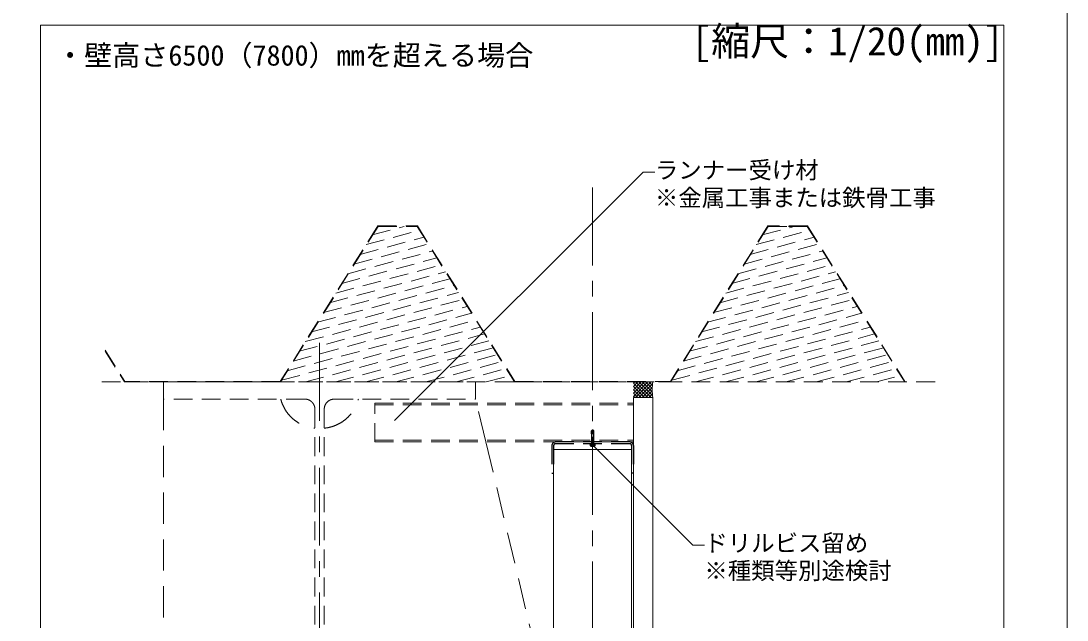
# Model space of a CAD drawing. Units: millimetres on the paper, enlarged 120 times, with parts at other scales. Extents: x -23400 to 38824, y -71984 to 16500.
# Drawn here: x 15354 to 23400, y -4279 to 332 of the extents above; entities that cross this region are included whole.
import ezdxf
from ezdxf.enums import TextEntityAlignment as Align

# ---------------------------------------------------------------- set-up
doc = ezdxf.new("R2010")
doc.units = ezdxf.units.MM
doc.header["$LTSCALE"] = 120
for name, pattern in [('CHAIN1', [8, 5, -1, 1, -1]), ('DASHED1', [1.8, 1.2, -0.6]), ('DASHED2', [3, 2, -1])]:
    doc.linetypes.add(name, pattern=pattern)
for name, color, linetype, lineweight in [('5-0_中心線', 4, 'CHAIN1', 18), ('5-2_SQバー', 3, 'Continuous', 18), ('5-3_ランナー', 2, 'Continuous', 25), ('5-4_補強材', 4, 'DASHED1', 9), ('5-6_文字・矢印', 7, 'Continuous', 18), ('5-9_躯体他', 4, 'DASHED1', 9), ('5-C_ビス・アンカーボルト・強調図形', 2, 'DASHED1', 25), ('5-D_パネル', 4, 'Continuous', 18), ('F-3_ランナー', 4, 'Continuous', 9)]:
    doc.layers.add(name, color=color, linetype=linetype, lineweight=lineweight)
doc.layers.add('F-6_文字・矢印', color=7, linetype='Continuous')
doc.styles.add('ＭＳ ゴシック', font='')
doc.styles.get('ＭＳ ゴシック').set_extended_font_data('MS Gothic')

msp = doc.modelspace()

# ---------------------------------------------------------------- linework, layer by layer
at = {"layer": '5-0_中心線'}
for p, q in [((19751.3, -949), (19751.3, -12948.4)), ((17651.3, -2146.4), (17651.3, -7245.3))]:
    msp.add_line(p, q, dxfattribs=at)
at = {"layer": '5-2_SQバー'}
for p, q in [((19451.3, -2966), (19451.3, -4818.8)), ((20051.3, -2966), (19451.3, -2966)), ((20051.3, -2966), (20051.3, -4818.8))]:
    msp.add_line(p, q, dxfattribs=at)
at = {"layer": '5-3_ランナー', "linetype": 'DASHED1'}
for p, q in [((19437.5, -2936), (19437.5, -3148.4)), ((19451.3, -2936), (19451.3, -3148.4)), ((20037.5, -2908.4), (19465.1, -2908.4)), ((20037.5, -2922.2), (19465.1, -2922.2)), ((20051.3, -2936), (20051.3, -3148.4)), ((20065.1, -2936), (20065.1, -3148.4)), ((19437.5, -3148.4), (19451.3, -3148.4)), ((20065.1, -3148.4), (20051.3, -3148.4))]:
    msp.add_line(p, q, dxfattribs=at)
for centre, radius, start, end in [((19465.1, -2936), 27.6, 90, 180), ((19465.1, -2936), 13.8, 90, 180), ((20037.5, -2936), 27.6, 0, 90), ((20037.5, -2936), 13.8, 0, 90)]:
    msp.add_arc(centre, radius, start, end, dxfattribs=at)
at = {"layer": '5-4_補強材'}
for p, q in [((18076.4, -2608.4), (20065.1, -2608.4)), ((18076.4, -2908.4), (18076.4, -2608.4)), ((18076.4, -2622.2), (20065.1, -2622.2)), ((20065.1, -2908.4), (20065.1, -2608.4)), ((18076.4, -2894.6), (20065.1, -2894.6)), ((18076.4, -2908.4), (20065.1, -2908.4))]:
    msp.add_line(p, q, dxfattribs=at)
at = {"layer": '5-6_文字・矢印'}
for p, q in [((20139.9, -831), (18227.1, -2743.8)), ((20139.9, -831), (20229.9, -831)), ((20520.6, -3701.8), (19760.5, -2941.7)), ((20520.6, -3701.8), (20610.6, -3701.8))]:
    msp.add_line(p, q, dxfattribs=at)
at = {"layer": '5-9_躯体他'}
for p, q in [((18099.4, -1245.4), (17349.4, -2442.8)), ((18101.3, -1249), (17351.3, -2446.4)), ((18009, -1389.6), (18420.4, -1279.4)), ((18055.8, -1314.9), (18302.1, -1249)), ((21101.3, -1249), (20351.3, -2446.4)), ((21009, -1389.6), (21420.4, -1279.4)), ((21055.8, -1314.9), (21302.1, -1249)), ((21401.3, -1249), (22151.3, -2446.4)), ((21403.3, -1245.4), (22153.3, -2442.8)), ((17962.3, -1464.2), (18453.7, -1332.6)), ((20962.3, -1464.2), (21453.7, -1332.6)), ((17868.8, -1613.5), (18520.3, -1438.9)), ((17915.5, -1538.9), (18487, -1385.7)), ((20868.8, -1613.5), (21520.3, -1438.9)), ((20915.5, -1538.9), (21487, -1385.7)), ((17822, -1688.2), (18553.6, -1492.1)), ((20822, -1688.2), (21553.6, -1492.1)), ((17728.5, -1837.5), (18620.3, -1598.5)), ((17775.3, -1762.8), (18587, -1545.3)), ((20728.5, -1837.5), (21620.3, -1598.5)), ((20775.3, -1762.8), (21587, -1545.3)), ((17681.8, -1912.1), (18653.6, -1651.7)), ((20681.8, -1912.1), (21653.6, -1651.7)), ((17588.3, -2061.4), (18720.2, -1758.1)), ((17635, -1986.7), (18686.9, -1704.9)), ((20588.3, -2061.4), (21720.2, -1758.1)), ((20635, -1986.7), (21686.9, -1704.9)), ((17541.5, -2136), (18753.5, -1811.3)), ((20541.5, -2136), (21753.5, -1811.3)), ((17448, -2285.3), (18820.2, -1917.6)), ((17494.8, -2210.7), (18786.8, -1864.5)), ((20448, -2285.3), (21820.2, -1917.6)), ((20494.8, -2210.7), (21786.8, -1864.5)), ((17401.3, -2360), (18853.5, -1970.8)), ((20401.3, -2360), (21853.5, -1970.8)), ((17359.6, -2433.2), (18886.8, -2024)), ((17542.2, -2446.4), (18920.1, -2077.2)), ((20359.6, -2433.2), (21886.8, -2024)), ((20542.2, -2446.4), (21920.1, -2077.2)), ((17774, -2446.4), (18953.4, -2130.4)), ((20774, -2446.4), (21953.4, -2130.4)), ((16003.1, -2202.9), (16153.3, -2442.8)), ((16003.1, -2209.7), (16151.3, -2446.4)), ((18005.8, -2446.4), (18986.7, -2183.6)), ((18237.6, -2446.4), (19020, -2236.8)), ((21005.8, -2446.4), (21986.7, -2183.6)), ((21237.6, -2446.4), (22020, -2236.8)), ((18469.5, -2446.4), (19053.4, -2290)), ((21469.5, -2446.4), (22053.4, -2290)), ((18701.3, -2446.4), (19086.7, -2343.2)), ((18933.1, -2446.4), (19120, -2396.4)), ((21701.3, -2446.4), (22086.7, -2343.2)), ((21933.1, -2446.4), (22120, -2396.4)), ((15976.4, -2446.4), (22425.9, -2446.4)), ((17351.3, -2446.4), (16151.3, -2446.4)), ((17349.4, -2442.8), (16153.3, -2442.8)), ((16451.3, -2446.4), (16451.3, -2578.4)), ((16451.3, -2446.4), (18851.3, -2446.4)), ((18851.3, -2446.4), (18851.3, -2578.4)), ((19153.3, -2442.8), (20349.4, -2442.8)), ((17537.3, -2578.4), (16451.3, -2578.4)), ((17765.3, -2578.4), (18851.3, -2578.4)), ((17615.3, -2656.4), (17615.3, -6436.4)), ((17687.3, -2656.4), (17687.3, -6436.4))]:
    msp.add_line(p, q, dxfattribs=at)
at = {"layer": '5-9_躯体他', "linetype": 'DASHED2'}
for p, q in [((16451.3, -2578.4), (16451.3, -6514.4)), ((18929.9, -2908.4), (18851.3, -2578.4)), ((18929.9, -2908.4), (19391.3, -4846.4))]:
    msp.add_line(p, q, dxfattribs=at)
at = {"layer": '5-9_躯体他'}
for points in [[(18099.4, -1245.4), (18403.3, -1245.4), (19153.3, -2442.8)], [(18101.3, -1249), (18401.3, -1249), (19151.3, -2446.4)], [(21403.3, -1245.4), (21099.4, -1245.4), (20349.4, -2442.8)], [(21401.3, -1249), (21101.3, -1249), (20351.3, -2446.4)], [(21101.3, -1249), (21401.3, -1249), (22151.3, -2446.4)], [(19151.3, -2446.4), (20040.7, -2446.4), (20351.3, -2446.4)]]:
    msp.add_lwpolyline(points, dxfattribs=at)
at = {"layer": '5-9_躯体他', "linetype": 'DASHED2'}
for centre, start, end in [((17643.1, -2503.4), 194.48775, 264.6817), ((17659.5, -2503.4), 275.3183, 345.51225)]:
    msp.add_arc(centre, 300, start, end, dxfattribs=at)
at = {"layer": '5-9_躯体他'}
for centre, start, end in [((17537.3, -2656.4), 0, 90), ((17765.3, -2656.4), 90, 180)]:
    msp.add_arc(centre, 78, start, end, dxfattribs=at)
at = {"layer": '5-C_ビス・アンカーボルト・強調図形', "linetype": 'Continuous'}
for p, q in [((19743.2, -2822.1), (19750.6, -2815.9)), ((19750.6, -2815.9), (19752.1, -2815.9)), ((19759.4, -2822.1), (19752.1, -2815.9)), ((19743.2, -2824.3), (19751.8, -2817.1)), ((19743.2, -2839.9), (19743.2, -2822.1)), ((19743.5, -2843.4), (19744.6, -2842.8)), ((19744.9, -2843.2), (19743.5, -2843.4)), ((19743.5, -2844.8), (19743.5, -2843.4)), ((19743.5, -2844.8), (19746.5, -2844.3)), ((19743.5, -2844.8), (19744.6, -2845.4)), ((19743.8, -2845), (19743.8, -2922.2)), ((19758.1, -2842.7), (19744.6, -2845.4)), ((19746.5, -2844.3), (19746.3, -2844)), ((19747.7, -2844.8), (19746.5, -2844.3)), ((19747.7, -2844.8), (19746.9, -2843.4)), ((19759, -2840.6), (19747.2, -2842.8)), ((19748.1, -2844), (19747.3, -2842.7)), ((19747.5, -2842.2), (19758.1, -2840.1)), ((19751.3, -2818.7), (19748.4, -2835.7)), ((19748.4, -2839.9), (19748.4, -2835.7)), ((19759.4, -2839.9), (19748.4, -2839.9)), ((19758.1, -2840.1), (19759.4, -2839.9)), ((19759, -2840.6), (19758.1, -2840.1)), ((19759, -2842.2), (19758.1, -2842.7)), ((19758.1, -2845.5), (19758.1, -2842.7)), ((19758.8, -2842.3), (19758.8, -2922.2)), ((19759, -2842.2), (19759, -2840.6)), ((19759.4, -2839.9), (19759.4, -2822.1)), ((19733.4, -2922.5), (19731.8, -2924.3)), ((19731.8, -2924.3), (19770.8, -2924.3)), ((19731.8, -2927.4), (19731.8, -2924.3)), ((19731.8, -2927.4), (19734.9, -2928.2)), ((19731.8, -2927.4), (19770.8, -2927.4)), ((19768.7, -2922.2), (19734, -2922.2)), ((19734.9, -2938.4), (19734.9, -2928.2)), ((19739, -2941.7), (19763.7, -2941.7)), ((19743.1, -2938.4), (19743.1, -2928.2)), ((19759.6, -2938.4), (19759.6, -2928.2)), ((19770.8, -2927.4), (19767.8, -2928.2)), ((19767.8, -2928.2), (19767.8, -2938.4)), ((19769.3, -2922.5), (19770.8, -2924.3)), ((19770.8, -2927.4), (19770.8, -2924.3))]:
    msp.add_line(p, q, dxfattribs=at)
for points in [[(19751.3, -2815.9), (19751.5, -2816.2), (19751.6, -2816.5), (19751.7, -2816.8), (19751.8, -2817.1), (19751.7, -2817.5), (19751.6, -2817.9), (19751.5, -2818.3), (19751.3, -2818.7)], [(19748.4, -2839.9), (19747.8, -2841.4), (19747.2, -2842.8), (19746.6, -2843.7), (19746, -2844.1), (19745.3, -2843.8), (19744.6, -2842.8), (19743.9, -2841.5), (19743.2, -2839.9)], [(19747.7, -2844.8), (19748.1, -2844), (19759, -2842.2)], [(19751.3, -2818.7), (19751.3, -2819.4), (19751.2, -2820.2), (19751.2, -2820.9), (19751.3, -2821.7), (19751.7, -2822.9), (19752.2, -2824.1), (19752.9, -2825.2), (19753.7, -2826), (19754.5, -2826.4), (19755.5, -2826.3), (19756.5, -2825.7), (19757.5, -2824.7), (19758.5, -2823.5), (19759.4, -2822.1)]]:
    msp.add_lwpolyline(points, dxfattribs=at)
for centre, radius, start, end in [((19734, -2923), 0.75, 90, 140), ((19739, -2900.2), 28.4, 261.65778, 278.34222), ((19739, -2937.5), 4.19, 191.266, 348.734), ((19751.3, -2815.6), 113, 265.82336, 274.17664), ((19751.3, -2930), 11.7, 225.39091, 314.60909), ((19763.7, -2900.2), 28.4, 261.65778, 278.34222), ((19763.7, -2937.5), 4.19, 191.266, 348.734), ((19768.7, -2923), 0.75, 40, 90)]:
    msp.add_arc(centre, radius, start, end, dxfattribs=at)
at = {"layer": '5-D_パネル'}
for p, q in [((20125.5, -2446.4), (20065.1, -2506.8)), ((20150.9, -2446.4), (20065.1, -2532.2)), ((20176.4, -2446.4), (20065.1, -2557.7)), ((20074.6, -2446.4), (20065.1, -2455.9)), ((20100, -2446.4), (20065.1, -2481.3)), ((20176.4, -2566.4), (20065.1, -2455.2)), ((20150.9, -2566.4), (20065.1, -2480.6)), ((20201.9, -2566.4), (20081.9, -2446.4)), ((20201.9, -2446.4), (20081.9, -2566.4)), ((20212.7, -2551.8), (20107.3, -2446.4)), ((20212.7, -2461), (20107.3, -2566.4)), ((20209.9, -2523.6), (20132.8, -2446.4)), ((20209.9, -2489.3), (20132.8, -2566.4)), ((20209.6, -2497.8), (20158.2, -2446.4)), ((20211.1, -2473.9), (20183.7, -2446.4)), ((20214.2, -2451.5), (20209.1, -2446.4)), ((20125.5, -2566.4), (20065.1, -2506.1)), ((20100, -2566.4), (20065.1, -2531.5)), ((20074.6, -2566.4), (20065.1, -2557)), ((20065.1, -5086.4), (20065.1, -2566.4)), ((20215.1, -2566.4), (20065.1, -2566.4)), ((20209.6, -2515.1), (20158.2, -2566.4)), ((20211.1, -2539), (20183.7, -2566.4)), ((20214.2, -2561.3), (20209.1, -2566.4)), ((20215.1, -5086.4), (20215.1, -2566.4))]:
    msp.add_line(p, q, dxfattribs=at)
msp.add_arc((20530.4, -2506.4), 320.9, 169.22391, 190.77609, dxfattribs=at)
at = {"layer": 'F-3_ランナー', "color": 3, "lineweight": 18}
for p, q in [((15504.5, 300.8), (15504.5, -14351.3)), ((22914.5, 300.8), (15504.5, 300.8)), ((22914.5, 300.8), (22914.5, -14351.3))]:
    msp.add_line(p, q, dxfattribs=at)
msp.add_lwpolyline([(-23400, 16500), (23400, 16500), (23400, -16500)], dxfattribs=at)

# ---------------------------------------------------------------- texts
at = {"layer": '5-6_文字・矢印', "style": 'ＭＳ ゴシック'}
for s, height, p in [('・壁高さ6500（7800）mmを超える場合', 158.4, (15624.5, -59.2)), ('ランナー受け材', 132, (20229.9, -921)), ('※金属工事または鉄骨工事', 132, (20229.9, -1134)), ('ドリルビス留め', 132, (20610.6, -3791.8)), ('※種類等別途検討', 132, (20610.6, -4004.8))]:
    msp.add_text(s, height=height, dxfattribs=at).set_placement(p, align=Align.BOTTOM_LEFT)
at = {"layer": 'F-6_文字・矢印', "style": 'ＭＳ ゴシック'}
msp.add_text('[縮尺：1/20(mm)]', height=219.9, dxfattribs=at).set_placement((20513.3, 0.8), align=Align.BOTTOM_LEFT)

doc.saveas('drawing.dxf')
